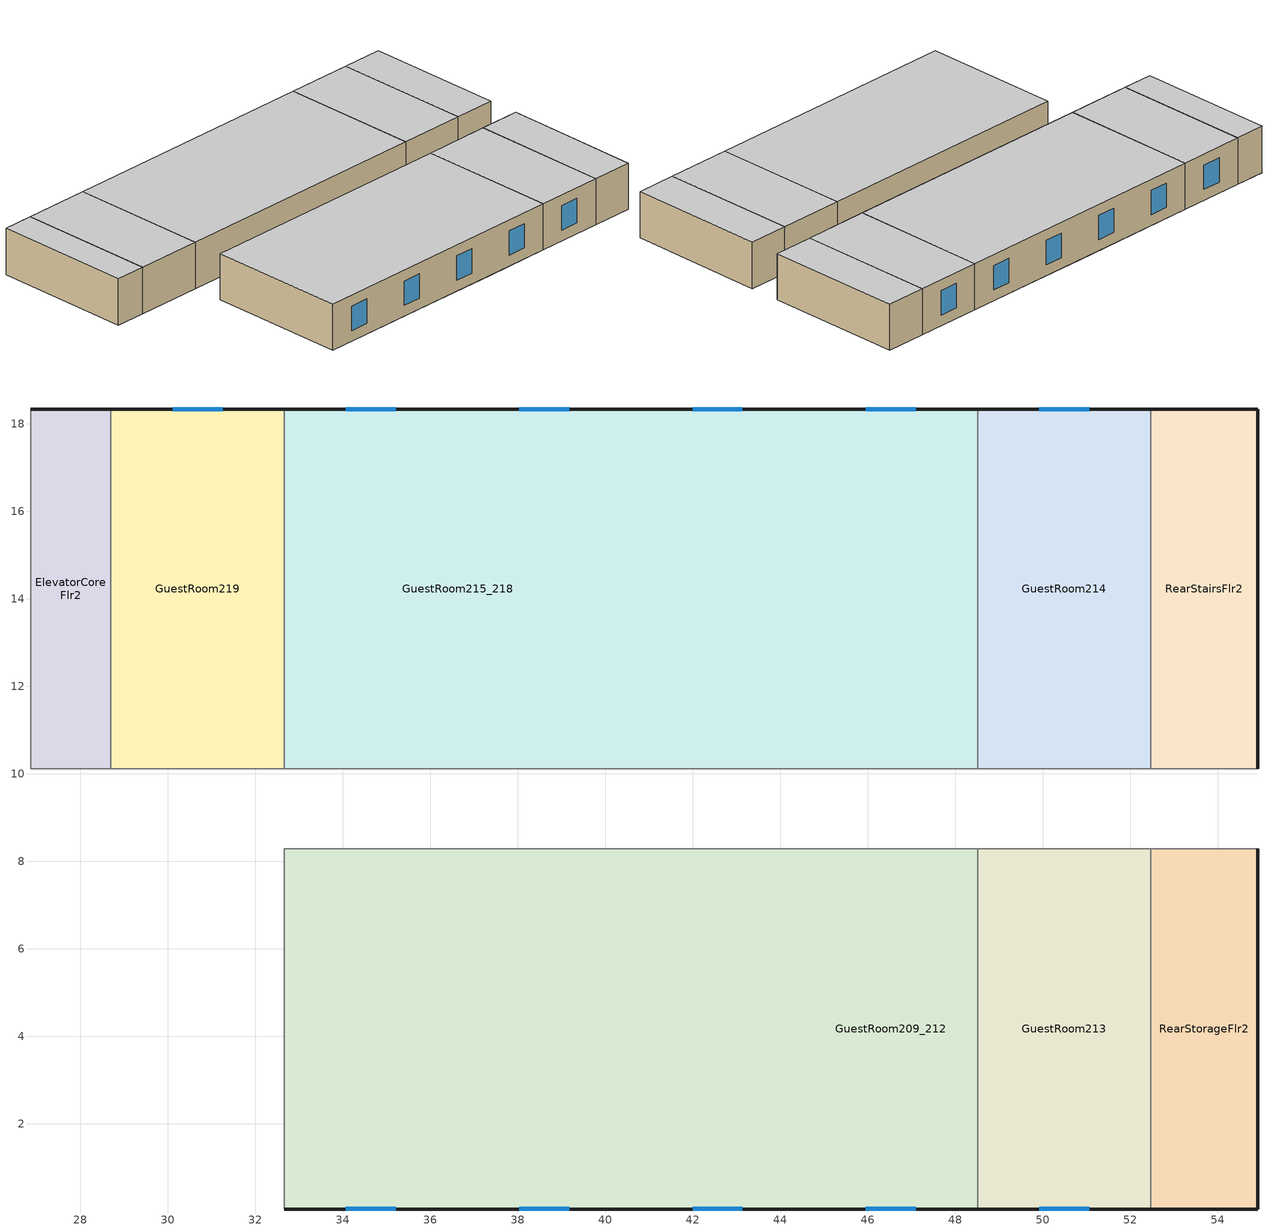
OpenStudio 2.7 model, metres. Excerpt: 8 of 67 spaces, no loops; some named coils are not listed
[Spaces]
GuestRoom219
 floor to LaundryRoomFlr1: 32.66,18.34 32.66,10.11 28.7,10.11 28.7,18.34 z3.35
 wall outside: 32.66,18.34 28.7,18.34 z3.35:6.1
 wall to CorridorFlr2: 28.7,10.11 32.66,10.11 z3.35:6.1
 wall to GuestRoom215_218: 32.66,10.11 32.66,18.34 z3.35:6.1
 wall to ElevatorCoreFlr2: 28.7,18.34 28.7,10.11 z3.35:6.1
 window: 31.25,18.34 30.11,18.34 z4:5.45
 ceiling to GuestRoom319: 32.66,10.11 32.66,18.34 28.7,18.34 28.7,10.11 z6.1
GuestRoom215_218
 floor to EmployeeLoungeFlr1: 44.55,18.34 44.55,10.11 40.59,10.11 40.59,18.34 z3.35
 floor to LaundryRoomFlr1: 40.59,18.34 40.59,10.11 32.66,10.11 32.66,18.34 z3.35
 floor to GuestRoom105: 48.51,18.34 48.51,10.11 44.55,10.11 44.55,18.34 z3.35
 wall outside: 48.51,18.34 32.66,18.34 z3.35:6.1
 wall to CorridorFlr2: 32.66,10.11 48.51,10.11 z3.35:6.1
 wall to GuestRoom214: 48.51,10.11 48.51,18.34 z3.35:6.1
 window: 43.14,18.34 42,18.34 / 39.18,18.34 38.04,18.34 / 47.1,18.34 45.96,18.34 / 35.21,18.34 34.07,18.34 z4:5.45
 ceiling to GuestRoom315_318: 48.51,10.11 48.51,18.34 32.66,18.34 32.66,10.11 z6.1
GuestRoom213
 floor to GuestRoom103: 52.47,8.28 52.47,0.05 48.51,0.05 48.51,8.28 z3.35
 wall outside: 48.51,0.05 52.47,0.05 z3.35:6.1
 wall to GuestRoom209_212: 48.51,8.28 48.51,0.05 z3.35:6.1
 wall to CorridorFlr2: 52.47,8.28 48.51,8.28 z3.35:6.1
 wall to RearStorageFlr2: 52.47,0.05 52.47,8.28 z3.35:6.1
 window: 49.92,0.05 51.06,0.05 z4:5.45
 ceiling to GuestRoom313: 52.47,0.05 52.47,8.28 48.51,8.28 48.51,0.05 z6.1
RearStorageFlr2
 floor to RearStorageFlr1: 54.91,8.28 54.91,0.05 52.47,0.05 52.47,8.28 z3.35
 wall outside: 52.47,0.05 54.91,0.05 54.91,8.28 z3.35:6.1
 wall to CorridorFlr2: 54.91,8.28 52.47,8.28 z3.35:6.1
 ceiling to RearStorageFlr3: 54.91,0.05 54.91,8.28 52.47,8.28 52.47,0.05 z6.1
ElevatorCoreFlr2
 floor to ElevatorCoreFlr1: 28.7,18.34 28.7,10.11 26.87,10.11 26.87,18.34 z3.35
 wall outside: 28.7,18.34 26.87,18.34 z3.35:6.1
 wall to CorridorFlr2: 26.87,18.34 26.87,10.11 28.7,10.11 z3.35:6.1
 ceiling to ElevatorCoreFlr3: 28.7,10.11 28.7,18.34 26.87,18.34 26.87,10.11 z6.1
RearStairsFlr2
 floor to RearStairsFlr1: 54.91,18.34 54.91,10.11 52.47,10.11 52.47,18.34 z3.35
 wall outside: 54.91,10.11 54.91,18.34 52.47,18.34 z3.35:6.1
 wall to GuestRoom214: 52.47,18.34 52.47,10.11 z3.35:6.1
 wall to CorridorFlr2: 52.47,10.11 54.91,10.11 z3.35:6.1
 ceiling to RearStairsFlr3: 54.91,10.11 54.91,18.34 52.47,18.34 52.47,10.11 z6.1
GuestRoom209_212
 floor to GuestRoom102: 48.51,8.28 48.51,0.05 44.55,0.05 44.55,8.28 z3.35
 floor to GuestRoom101: 44.55,8.28 44.55,0.05 40.59,0.05 40.59,8.28 z3.35
 floor to MeetingRoomFlr1: 36.62,8.28 36.62,0.05 32.66,0.05 32.66,8.28 z3.35
 floor to MechanicalRoomFlr1: 40.59,8.28 40.59,0.05 36.62,0.05 36.62,8.28 z3.35
 wall outside: 32.66,0.05 48.51,0.05 z3.35:6.1
 wall to CorridorFlr2: 48.51,8.28 32.66,8.28 z3.35:6.1
 wall to GuestRoom206_208: 32.66,8.28 32.66,0.05 z3.35:6.1
 window: 34.07,0.05 35.21,0.05 / 38.04,0.05 39.18,0.05 / 45.96,0.05 47.1,0.05 / 42,0.05 43.14,0.05 z4:5.45
 ceiling to GuestRoom309_312: 48.51,0.05 48.51,8.28 32.66,8.28 32.66,0.05 z6.1
GuestRoom214
 floor to GuestRoom104: 52.47,18.34 52.47,10.11 48.51,10.11 48.51,18.34 z3.35
 wall outside: 52.47,18.34 48.51,18.34 z3.35:6.1
 wall to CorridorFlr2: 48.51,10.11 52.47,10.11 z3.35:6.1
 window: 51.06,18.34 49.92,18.34 z4:5.45
 ceiling to GuestRoom314: 52.47,10.11 52.47,18.34 48.51,18.34 48.51,10.11 z6.1
[ZoneHVAC:PackagedTerminalAirConditioner] Availability Schedule=Always On Discrete; Outdoor Air Flow Rate During Cooling Operation {m3/s}=Autosize; Outdoor Air Flow Rate During Heating Operation {m3/s}=Autosize; Outdoor Air Flow Rate When No Cooling or Heating is Needed {m3/s}=Autosize; Fan Placement=DrawThrough; Supply Air Fan Operating Mode Schedule=Always On Discrete
Name | Supply Air Flow Rate During Cooling Operation {m3/s} | Supply Air Flow Rate During Heating Operation {m3/s} | Supply Air Flow Rate When No Cooling or Heating is Needed {m3/s} | Supply Air Fan | Heating Coil | Cooling Coil
CorridorFlr1 ZN PTAC | 0.13 | 0.13 | 0.13 | CorridorFlr1 ZN PTAC Fan | CorridorFlr1 ZN PTAC Electric Htg Coil | CorridorFlr1 ZN PTAC 1spd DX AC Clg Coil 9kBtu/hr 11.3EER
CorridorFlr2 ZN PTAC | Autosize | Autosize | Autosize | CorridorFlr2 ZN PTAC Fan | CorridorFlr2 ZN PTAC Electric Htg Coil | CorridorFlr2 ZN PTAC 1spd DX AC Clg Coil 16kBtu/hr 9.5EER
CorridorFlr3 ZN PTAC | Autosize | Autosize | Autosize | CorridorFlr3 ZN PTAC Fan | CorridorFlr3 ZN PTAC Electric Htg Coil | CorridorFlr3 ZN PTAC 1spd DX AC Clg Coil 10kBtu/hr 11.1EER
CorridorFlr4 ZN PTAC | Autosize | Autosize | Autosize | CorridorFlr4 ZN PTAC Fan | CorridorFlr4 ZN PTAC Electric Htg Coil | CorridorFlr4 ZN PTAC 1spd DX AC Clg Coil 12kBtu/hr 10.4EER
[ZoneHVAC:UnitHeater] Availability Schedule=Always On; Maximum Supply Air Flow Rate {m3/s}=autosize; Fan Control Type=Continuous; Minimum Hot Water Flow Rate {m3/s}=0; Heating Convergence Tolerance=0.001
Name | Supply Air Fan | Heating Coil
FrontStairsFlr1 ZN Unit Heater | FrontStairsFlr1 ZN UnitHeater Fan | FrontStairsFlr1 ZN UnitHeater Electric Htg Coil
FrontStairsFlr2 ZN Unit Heater | FrontStairsFlr2 ZN UnitHeater Fan | FrontStairsFlr2 ZN UnitHeater Electric Htg Coil
FrontStairsFlr3 ZN Unit Heater | FrontStairsFlr3 ZN UnitHeater Fan | FrontStairsFlr3 ZN UnitHeater Electric Htg Coil
FrontStairsFlr4 ZN Unit Heater | FrontStairsFlr4 ZN UnitHeater Fan | FrontStairsFlr4 ZN UnitHeater Electric Htg Coil
RearStairsFlr1 ZN Unit Heater | RearStairsFlr1 ZN UnitHeater Fan | RearStairsFlr1 ZN UnitHeater Electric Htg Coil
RearStairsFlr2 ZN Unit Heater | RearStairsFlr2 ZN UnitHeater Fan | RearStairsFlr2 ZN UnitHeater Electric Htg Coil
RearStairsFlr3 ZN Unit Heater | RearStairsFlr3 ZN UnitHeater Fan | RearStairsFlr3 ZN UnitHeater Electric Htg Coil
RearStairsFlr4 ZN Unit Heater | RearStairsFlr4 ZN UnitHeater Fan | RearStairsFlr4 ZN UnitHeater Electric Htg Coil
[HeatExchanger:AirToAir:SensibleAndLatent] Availability Schedule=Always On Discrete; Nominal Supply Air Flow Rate {m3/s}=autosize; Sensible Effectiveness at 100% Heating Air Flow=0.7; Latent Effectiveness at 100% Heating Air Flow=0.6; Sensible Effectiveness at 75% Heating Air Flow=0.7; Latent Effectiveness at 75% Heating Air Flow=0.6; Sensible Effectiveness at 100% Cooling Air Flow=0.75; Latent Effectiveness at 100% Cooling Air Flow=0.6; Sensible Effectiveness at 75% Cooling Air Flow=0.75; Latent Effectiveness at 75% Cooling Air Flow=0.6; Supply Air Outlet Temperature Control=No; Heat Exchanger Type=Rotary; Frost Control Type=ExhaustOnly; Threshold Temperature {C}=-23.3; Initial Defrost Time Fraction=0.167; Rate of Defrost Time Fraction Increase {1/K}=1.44; Economizer Lockout=Yes
Name | Nominal Electric Power {W}
ExerciseCenterFlr1 ZN - EmployeeLoungeFlr1 ZN - RestroomFlr1 ZN SAC ERV | 164.507
FrontLoungeFlr1 ZN SAC ERV | 219.382
FrontOfficeFlr1 ZN SAC ERV | 95.4982
[SetpointManager:OutdoorAirPretreat] Minimum Setpoint Temperature {C}=-99; Maximum Setpoint Temperature {C}=99; Minimum Setpoint Humidity Ratio {kgWater/kgDryAir}=1e-005; Maximum Setpoint Humidity Ratio {kgWater/kgDryAir}=1
Name | Setpoint Node or NodeList
Setpoint Manager Outdoor Air Pretreat 1 | ExerciseCenterFlr1 ZN - EmployeeLoungeFlr1 ZN - RestroomFlr1 ZN SAC ERV Primary Outlet Air Node
Setpoint Manager Outdoor Air Pretreat 2 | FrontLoungeFlr1 ZN SAC ERV Primary Outlet Air Node
Setpoint Manager Outdoor Air Pretreat 3 | FrontOfficeFlr1 ZN SAC ERV Primary Outlet Air Node
[AvailabilityManager:NightCycle] Control Type=CycleOnAny; Thermostat Tolerance {deltaC}=1; Cycling Run Time {s}=3600
Availability Manager Night Cycle 1; Availability Manager Night Cycle 2; Availability Manager Night Cycle 3; Availability Manager Night Cycle 4
[EnergyManagementSystem:Sensor]
Name | Output Variable or Output Meter Index Key | Output Variable or Output Meter
OATF; OATF_1; OATF_2 | Environment | Site Outdoor Air Drybulb Temperature
OAWBC; OAWBC_1; OAWBC_2 | Environment | Site Outdoor Air Wetbulb Temperature
FrontLoungeFlr1ZNSACOASch; FrontOfficeFlr1ZNSACOASch; MeetingRoomFlr1ZNSACOASch | SmallHotel Split-AC OA Damper | Schedule Value
FrontLoungeFlr1ZNSACOAFlowMass | FrontLoungeFlr1 ZN SAC Outdoor Air Node | System Node Mass Flow Rate
FrontOfficeFlr1ZNSACOAFlowMass | FrontOfficeFlr1 ZN SAC Outdoor Air Node | System Node Mass Flow Rate
MeetingRoomFlr1ZNSACOAFlowMass | MeetingRoomFlr1 ZN SAC Outdoor Air Node | System Node Mass Flow Rate
[EnergyManagementSystem:Program]
FrontLoungeFlr1ZNSACSetNumberofStages: SET FrontLoungeFlr1ZNSACNumberofStages = 1
FrontOfficeFlr1ZNSACSetNumberofStages: SET FrontOfficeFlr1ZNSACNumberofStages = 1
MeetingRoomFlr1ZNSACSetNumberofStages: SET MeetingRoomFlr1ZNSACNumberofStages = 1
[EnergyManagementSystem:ProgramCallingManager]
FrontLoungeFlr1ZNSACSetNumberofStagesCallingManager: BeginNewEnvironment; FrontLoungeFlr1ZNSACSetNumberofStages
FrontOfficeFlr1ZNSACSetNumberofStagesCallingManager: BeginNewEnvironment; FrontOfficeFlr1ZNSACSetNumberofStages
MeetingRoomFlr1ZNSACSetNumberofStagesCallingManager: BeginNewEnvironment; MeetingRoomFlr1ZNSACSetNumberofStages
[Schedule:Ruleset]
Name | Default Day Schedule | Summer Design Day Schedule | Winter Design Day Schedule
Always On | Always On Default
HotelSmall LaundryRoom_Occ_Sch | HotelSmall LaundryRoom_Occ_Sch Default | HotelSmall LaundryRoom_Occ_Sch Summer Design Day | HotelSmall LaundryRoom_Occ_Sch Winter Design Day
HotelSmall MeetingRoom_Occ_Sch | HotelSmall MeetingRoom_Occ_Sch Default | HotelSmall MeetingRoom_Occ_Sch Summer Design Day | HotelSmall MeetingRoom_Occ_Sch Winter Design Day
HotelSmall Office_Occ_Sch | HotelSmall Office_Occ_Sch Default | HotelSmall Office_Occ_Sch Summer Design Day | HotelSmall Office_Occ_Sch Winter Design Day
HotelSmall OFF_EQUIP_SCH | HotelSmall OFF_EQUIP_SCH Default | HotelSmall OFF_EQUIP_SCH Summer Design Day | HotelSmall OFF_EQUIP_SCH Winter Design Day
HotelSmall EmployeeLounge_Occ_Sch | HotelSmall EmployeeLounge_Occ_Sch Default | HotelSmall EmployeeLounge_Occ_Sch Summer Design Day | HotelSmall EmployeeLounge_Occ_Sch Winter Design Day
HotelSmall EmployeeLounge_Eqp_Sch | HotelSmall EmployeeLounge_Eqp_Sch Default | HotelSmall EmployeeLounge_Eqp_Sch Summer Design Day | HotelSmall EmployeeLounge_Eqp_Sch Winter Design Day
SmallHotel Split-AC OA Damper | SmallHotel Split-AC OA Damper Default
[Schedule:Day]
Always On Default; HotelSmall BLDG_LIGHT_FRONTLOUNGE_SCH Summer Design Day; HotelSmall Lobby_Eqp_Sch Summer Design Day; HotelSmall LaundryRoom_Occ_Sch Summer Design Day; HotelSmall LaundryRoom_Eqp_Elec_Sch Summer Design Day; HotelSmall LaundryRoom_Eqp_Gas_Sch Summer Design Day; HotelSmall MeetingRoom_Occ_Sch Summer Design Day; HotelSmall BLDG_LIGHT_MEETINGROOM_SCH Summer Design Day; HotelSmall Office_Occ_Sch Summer Design Day; HotelSmall BLDG_LIGHT_OFFICE_SCH Summer Design Day; HotelSmall OFF_EQUIP_SCH Summer Design Day; HotelSmall EmployeeLounge_Occ_Sch Summer Design Day; HotelSmall BLDG_LIGHT_EMPLOYEELOUNGE_SCH Summer Design Day; HotelSmall EmployeeLounge_Eqp_Sch Summer Design Day; SmallHotel Split-AC OA Damper Default: 24, 0, 1
HotelSmall ExerciseCenter_Occ_Sch Default; HotelSmall ExerciseCenter_Occ_Sch Winter Design Day; HotelSmall ExerciseCenter_Occ_Sch Summer Design Day: 6, 0, 0, 7, 0, 0.5, 11, 0, 1, 12, 0, 0.5, 13, 0, 0, 22, 0, 1, 23, 0, 0.5, 24, 0, 0
HotelSmall BLDG_LIGHT_EXERCENTER_SCH Default; HotelSmall BLDG_LIGHT_EXERCENTER_SCH Winter Design Day; HotelSmall BLDG_LIGHT_EXERCENTER_SCH Summer Design Day: 6, 0, 0, 7, 0, 0.5, 22, 0, 1, 23, 0, 0.5, 24, 0, 0
HotelSmall ExerciseCenter_Eqp_Sch Default; HotelSmall ExerciseCenter_Eqp_Sch Winter Design Day; HotelSmall ExerciseCenter_Eqp_Sch Summer Design Day: 6, 0, 0, 7, 0, 0.5, 9, 0, 1, 12, 0, 0.5, 13, 0, 0, 16, 0, 0.5, 17, 0, 1, 19, 0, 0.5, 21, 0, 1, 23, 0, 0.5, 24, 0, 0
HotelSmall Lobby_Occ_Sch Wkdy Day: 5, 0, 0.1, 6, 0, 0.3, 10, 0, 0.7, 16, 0, 0.2, 18, 0, 0.4, 22, 0, 0.2, 24, 0, 0.1
HotelSmall BLDG_LIGHT_FRONTLOUNGE_SCH Default; HotelSmall BLDG_LIGHT_MEETINGROOM_SCH Default; HotelSmall BLDG_LIGHT_EMPLOYEELOUNGE_SCH Default: 5, 0, 0, 6, 0, 0.2, 7, 0, 0.3, 8, 0, 0.5, 18, 0, 1, 19, 0, 0.5, 20, 0, 0.3, 21, 0, 0.2, 22, 0, 0.05, 24, 0, 0
HotelSmall BLDG_LIGHT_FRONTLOUNGE_SCH Winter Design Day; HotelSmall Lobby_Eqp_Sch Winter Design Day; HotelSmall LaundryRoom_Occ_Sch Winter Design Day; HotelSmall LaundryRoom_Eqp_Elec_Sch Winter Design Day; HotelSmall LaundryRoom_Eqp_Gas_Sch Winter Design Day; HotelSmall MeetingRoom_Occ_Sch Winter Design Day; HotelSmall BLDG_LIGHT_MEETINGROOM_SCH Winter Design Day; HotelSmall Office_Occ_Sch Winter Design Day; HotelSmall BLDG_LIGHT_OFFICE_SCH Winter Design Day; HotelSmall OFF_EQUIP_SCH Winter Design Day; HotelSmall EmployeeLounge_Occ_Sch Winter Design Day; HotelSmall BLDG_LIGHT_EMPLOYEELOUNGE_SCH Winter Design Day; HotelSmall EmployeeLounge_Eqp_Sch Winter Design Day: 24, 0, 0
HotelSmall Lobby_Eqp_Sch Default: 5, 0, 0.21, 6, 0, 0.68, 10, 0, 1, 11, 0, 0.32, 23, 0, 0.23, 24, 0, 0.21
HotelSmall LaundryRoom_Occ_Sch Default; HotelSmall LaundryRoom_Occ_Sch Default|Wkdy Day: 8, 0, 0, 10, 0, 0.09, 12, 0, 0.18, 13, 0, 0, 16, 0, 0.18, 17, 0, 0.09, 24, 0, 0
HotelSmall BLDG_LIGHT_LAUNDRY_SCH Default; HotelSmall BLDG_LIGHT_LAUNDRY_SCH Winter Design Day; HotelSmall BLDG_LIGHT_LAUNDRY_SCH Summer Design Day: 8, 0, 0, 17, 0, 1, 24, 0, 0
HotelSmall LaundryRoom_Eqp_Elec_Sch Default: 8, 0, 0, 16, 0, 1, 24, 0, 0
HotelSmall LaundryRoom_Eqp_Gas_Sch Default: 9, 0, 0, 17, 0, 1, 24, 0, 0
HotelSmall BLDG_LIGHT_MECHROOM_SCH Default|Wkdy Day: 7, 0, 0.1, 8, 0, 0.2, 18, 0, 0.4, 22, 0, 0.2, 24, 0, 0.1
HotelSmall MeetingRoom_Occ_Sch Default; HotelSmall MeetingRoom_Occ_Sch Default|Wkdy Day: 7, 0, 0, 8, 0, 0.05, 10, 0, 0.5, 12, 0, 0.2, 13, 0, 0.05, 15, 0, 0.5, 18, 0, 0.2, 20, 0, 0.05, 24, 0, 0
HotelSmall MeetingRoom_Eqp_Sch Default; HotelSmall MeetingRoom_Eqp_Sch Winter Design Day; HotelSmall MeetingRoom_Eqp_Sch Summer Design Day: 7, 0, 0, 8, 0, 0.05, 10, 0, 0.54, 12, 0, 0.26, 13, 0, 0.05, 15, 0, 0.54, 18, 0, 0.26, 20, 0, 0.05, 24, 0, 0
HotelSmall Office_Occ_Sch Default: 7, 0, 0.2, 8, 0, 0.3, 17, 0, 0.5, 18, 0, 0.3, 24, 0, 0.2
HotelSmall Office_Occ_Sch Wkdy Day: 6, 0, 0.2, 7, 0, 0.3, 8, 0, 0.4, 12, 0, 1, 13, 0, 0.5, 17, 0, 1, 18, 0, 0.4, 19, 0, 0.3, 24, 0, 0.2
HotelSmall BLDG_LIGHT_OFFICE_SCH Default: 7, 0, 0.4175, 8, 0, 0.50935, 12, 0, 0.7515, 13, 0, 0.668, 17, 0, 0.7515, 18, 0, 0.50935, 24, 0, 0.4175
HotelSmall OFF_EQUIP_SCH Default: 5, 0, 0.305497, 7, 0, 0.351785, 8, 0, 0.398072, 18, 0, 0.583222, 22, 0, 0.44436, 24, 0, 0.305497
HotelSmall OFF_EQUIP_SCH Wkdy Day: 5, 0, 0.305497, 7, 0, 0.351785, 10, 0, 0.398072, 12, 0, 0.92575, 13, 0, 0.870205, 17, 0, 0.92575, 18, 0, 0.694312, 20, 0, 0.583222, 22, 0, 0.44436, 24, 0, 0.305497
HotelSmall BLDG_LIGHT_RESTROOM_SCH Default; HotelSmall BLDG_LIGHT_RESTROOM_SCH Winter Design Day; HotelSmall BLDG_LIGHT_RESTROOM_SCH Summer Design Day: 24, 0, 0.66
HotelSmall EmployeeLounge_Occ_Sch Default: 5, 0, 0, 8, 0, 0.05, 12, 0, 0.1, 13, 0, 0.2, 18, 0, 0.1, 20, 0, 0.05, 24, 0, 0
HotelSmall EmployeeLounge_Occ_Sch Wkdy Day: 5, 0, 0, 7, 0, 0.1, 12, 0, 0.2, 13, 0, 0.7, 18, 0, 0.2, 20, 0, 0.1, 24, 0, 0
HotelSmall EmployeeLounge_Eqp_Sch Default; HotelSmall EmployeeLounge_Eqp_Sch Default|Wkdy Day: 5, 0, 0.0795031, 7, 0, 0.182099, 8, 0, 0.239603, 10, 0, 0.958413, 12, 0, 0.824235, 13, 0, 0.958413, 18, 0, 0.824235, 19, 0, 0.239603, 20, 0, 0.182099, 24, 0, 0.0795031
[Schedule:Rule] Rule Order=0; Apply Monday=Yes; Apply Tuesday=Yes; Apply Wednesday=Yes; Apply Thursday=Yes; Apply Friday=Yes; Date Specification Type=DateRange; Start Month=1; Start Day=1; End Month=12; End Day=31
Name | Schedule Ruleset | Day Schedule
Schedule Rule 6 | HotelSmall LaundryRoom_Occ_Sch | HotelSmall LaundryRoom_Occ_Sch Default|Wkdy Day
Schedule Rule 8 | HotelSmall MeetingRoom_Occ_Sch | HotelSmall MeetingRoom_Occ_Sch Default|Wkdy Day
Schedule Rule 9 | HotelSmall Office_Occ_Sch | HotelSmall Office_Occ_Sch Wkdy Day
Schedule Rule 10 | HotelSmall OFF_EQUIP_SCH | HotelSmall OFF_EQUIP_SCH Wkdy Day
Schedule Rule 11 | HotelSmall EmployeeLounge_Occ_Sch | HotelSmall EmployeeLounge_Occ_Sch Wkdy Day
Schedule Rule 12 | HotelSmall EmployeeLounge_Eqp_Sch | HotelSmall EmployeeLounge_Eqp_Sch Default|Wkdy Day
[Schedule:Constant]
Always On Discrete: Value=1
[Curve:Biquadratic] Minimum Value of x=12.77778; Maximum Value of x=23.88889; Minimum Value of y=23.88889; Maximum Value of y=46.11111
Name | Coefficient1 Constant | Coefficient2 x | Coefficient3 x**2 | Coefficient4 y | Coefficient5 y**2 | Coefficient6 x*y
PSZ-Fine Storage DX Coil Cap-FT | 0.942588 | 0.00954335 | 0.00068377 | -0.0110427 | 5.249e-06 | -9.72e-06
PSZ-AC DX Coil EIR-FT | 0.342414 | 0.034885 | -0.0006237 | 0.00497722 | 0.000437951 | -0.000728028
[Curve:Quadratic]
Name | Coefficient1 Constant | Coefficient2 x | Coefficient3 x**2 | Minimum Value of x | Maximum Value of x
DX Coil Cap-FF | 0.8 | 0.2 | 0 | 0.5 | 1.5
Split DX Coil EIR-FF | 1.1552 | -0.1808 | 0.0256 | 0.5 | 1.5
HPACCOOLPLFFPLR | 0.85 | 0.15 | 0 | 0 | 1
